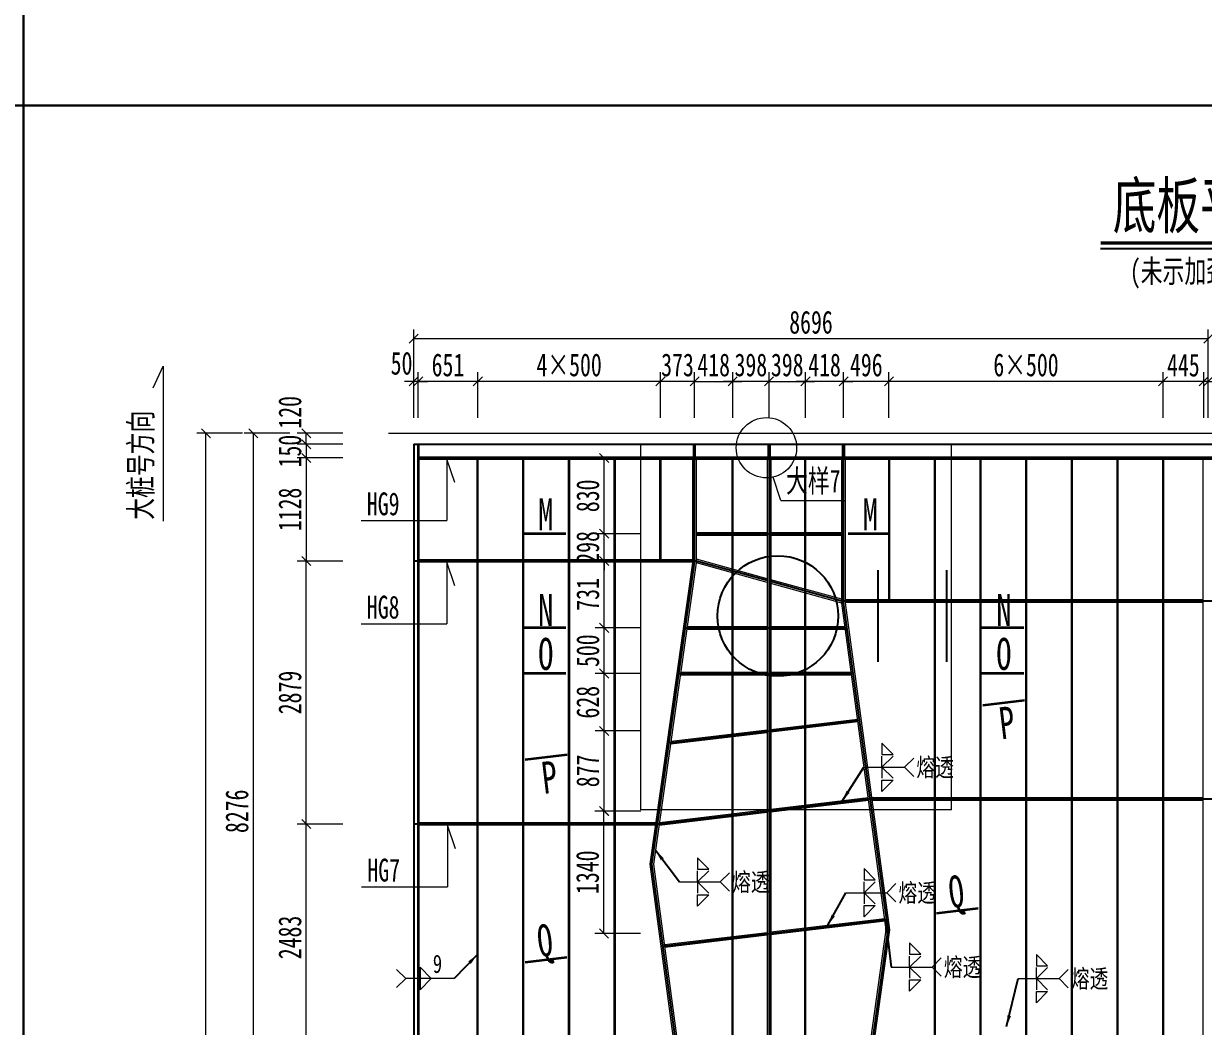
# Model space of a CAD drawing. Header units: millimetres. Extents: x -89049 to 410567, y -307459 to -100425.
# Drawn here: x 86067 to 98978, y -148714 to -137737 of the extents above; entities that cross this region are included whole.
import ezdxf
from ezdxf.enums import TextEntityAlignment as Align

# ---------------------------------------------------------------- set-up
doc = ezdxf.new("R2010")
doc.units = ezdxf.units.MM
doc.linetypes.add('CENTER2', pattern=[28.575, 19.05, -3.175, 3.175, -3.175])
doc.layers.get('Defpoints').update_dxf_attribs({"color": 8})
for name, color, linetype, lineweight in [('Dim', 4, 'Continuous', 15), ('中心线', 2, 'CENTER2', 15), ('文字', 7, 'Continuous', 15), ('标注', 4, 'Continuous', 13), ('标注线及字体', 2, 'Continuous', 15), ('粗线', 3, 'Continuous', 35), ('细实线', 4, 'Continuous', 15), ('钢板粗线', 1, 'Continuous', 25)]:
    doc.layers.add(name, color=color, linetype=linetype, lineweight=lineweight)
doc.layers.add('Text', color=4, linetype='Continuous')
doc.styles.add('111', font='', dxfattribs={"width": 0.7})
doc.styles.add('BM_Dim', font='', dxfattribs={"width": 0.85})
doc.styles.add('SMEDI', font='', dxfattribs={"width": 0.75})
doc.styles.get("Standard").update_dxf_attribs({"font": ''})
doc.styles.get('111').set_extended_font_data('仿宋_GB2312')
doc.styles.get('BM_Dim').set_extended_font_data('仿宋_GB2312')
doc.styles.get('SMEDI').set_extended_font_data('仿宋_GB2312')
doc.styles.get('Standard').set_extended_font_data('仿宋_GB2312')
doc.dimstyles.new('200', dxfattribs={"dimscale": 0, "dimtxt": 2.5, "dimasz": 1, "dimexe": 1, "dimexo": 1, "dimgap": 0.6, "dimtad": 1, "dimdec": 0, "dimdsep": 46, "dimtxsty": '111', "dimblk": 'OBLIQUE', "dimcen": 0, "dimclrd": 4, "dimclre": 4, "dimclrt": 4, "dimadec": 1, "dimazin": 2, "dimtfac": 1, "dimtdec": 0, "dimtix": 1, "dimtmove": 2, "dimatfit": 3, "dimfxl": 4, "dimfxlon": 1, "dimtolj": 1, "dimlwd": -1, "dimlwe": -1, "dimarcsym": 0})
doc.dimstyles.new('MSteel_1.0_1.0', dxfattribs={"dimtxt": 3, "dimasz": 1.2, "dimexe": 1, "dimexo": 1, "dimgap": 1, "dimtad": 3, "dimtoh": 1, "dimdec": 0, "dimzin": 0, "dimdsep": 46, "dimtxsty": 'Standard', "dimblk": 'ARCHTICK', "dimcen": 0.09, "dimclrd": 3, "dimclre": 3, "dimadec": 0, "dimazin": 0, "dimtfac": 1, "dimtdec": 4, "dimtofl": 0, "dimtmove": 0, "dimatfit": 3, "dimfxl": 1, "dimtolj": 1, "dimtzin": 0, "dimarcsym": 0})

# ---------------------------------------------------------------- blocks, each defined once
blk = doc.blocks.new('_Oblique')
at = {"color": 0, "linetype": 'ByBlock', "lineweight": -2}
blk.add_line((-0.5, -0.5), (0.5, 0.5), dxfattribs=at)
blk = doc.blocks.new('*D3153')
at = {"layer": 'Defpoints', "color": 0, "transparency": 16777216}
for p in [(95537, -141653), (95537, -142501), (98537, -142501)]:
    blk.add_point(p, dxfattribs=at)
at = {"layer": '细实线', "color": 4, "transparency": 16777216}
for p, q in [((95537, -142053), (95537, -141553)), ((98537, -142053), (98537, -141553)), ((98537, -141653), (95537, -141653))]:
    blk.add_line(p, q, dxfattribs=at)
at = {"layer": '细实线', "color": 4, "transparency": 16777216, "xscale": 99.99999999999999, "yscale": 99.99999999999999, "zscale": 99.99999999999999, "rotation": 180}
blk.add_blockref('_Oblique', (95537, -141653), dxfattribs=at)
at = {"layer": '细实线', "color": 4, "transparency": 16777216, "xscale": 99.99999999999999, "yscale": 99.99999999999999, "zscale": 99.99999999999999}
blk.add_blockref('_Oblique', (98537, -141653), dxfattribs=at)
at = {"layer": '细实线', "color": 4, "transparency": 16777216, "insert": (97037, -141474), "char_height": 250, "attachment_point": 5, "style": '111'}
blk.add_mtext('\\A1;6×500', dxfattribs=at)
blk = doc.blocks.new('*D3154')
at = {"layer": 'Defpoints', "color": 0, "transparency": 16777216}
for p in [(98982, -141653), (98982, -142351), (99032, -142351)]:
    blk.add_point(p, dxfattribs=at)
at = {"layer": '细实线', "color": 4, "transparency": 16777216}
for p, q in [((98982, -142053), (98982, -141553)), ((99032, -142053), (99032, -141553)), ((98982, -141653), (98882, -141653)), ((99032, -141653), (98982, -141653)), ((99032, -141653), (99132, -141653))]:
    blk.add_line(p, q, dxfattribs=at)
at = {"layer": '细实线', "color": 4, "transparency": 16777216, "xscale": 99.99999999999999, "yscale": 99.99999999999999, "zscale": 99.99999999999999}
blk.add_blockref('_Oblique', (98982, -141653), dxfattribs=at)
at = {"layer": '细实线', "color": 4, "transparency": 16777216, "xscale": 99.99999999999999, "yscale": 99.99999999999999, "zscale": 99.99999999999999, "rotation": 180}
blk.add_blockref('_Oblique', (99032, -141653), dxfattribs=at)
at = {"layer": '细实线', "color": 4, "transparency": 16777216, "insert": (99194, -141474), "char_height": 250, "attachment_point": 5, "style": '111'}
blk.add_mtext('\\A1;50', dxfattribs=at)
blk = doc.blocks.new('*D3155')
at = {"layer": 'Defpoints', "color": 0, "transparency": 16777216}
for p in [(90386, -141653), (90386, -142351), (91037, -142501)]:
    blk.add_point(p, dxfattribs=at)
at = {"layer": '细实线', "color": 4, "transparency": 16777216}
for p, q in [((90386, -142053), (90386, -141553)), ((91037, -142053), (91037, -141553)), ((91037, -141653), (90386, -141653))]:
    blk.add_line(p, q, dxfattribs=at)
at = {"layer": '细实线', "color": 4, "transparency": 16777216, "xscale": 99.99999999999999, "yscale": 99.99999999999999, "zscale": 99.99999999999999, "rotation": 180}
blk.add_blockref('_Oblique', (90386, -141653), dxfattribs=at)
at = {"layer": '细实线', "color": 4, "transparency": 16777216, "xscale": 99.99999999999999, "yscale": 99.99999999999999, "zscale": 99.99999999999999}
blk.add_blockref('_Oblique', (91037, -141653), dxfattribs=at)
at = {"layer": '细实线', "color": 4, "transparency": 16777216, "insert": (90711, -141474), "char_height": 250, "attachment_point": 5, "style": '111'}
blk.add_mtext('\\A1;651', dxfattribs=at)
blk = doc.blocks.new('*D3161')
at = {"layer": 'Defpoints', "color": 0, "transparency": 16777216}
for p in [(89160, -143620), (90336, -143620), (90336, -146498)]:
    blk.add_point(p, dxfattribs=at)
at = {"layer": '细实线', "color": 4, "transparency": 16777216}
for p, q in [((89560, -143620), (89060, -143620)), ((89160, -146498), (89160, -143620)), ((89560, -146498), (89060, -146498))]:
    blk.add_line(p, q, dxfattribs=at)
at = {"layer": '细实线', "color": 4, "transparency": 16777216, "xscale": 99.99999999999999, "yscale": 99.99999999999999, "zscale": 99.99999999999999}
for p, rotation in [((89160, -143620), 90), ((89160, -146498), 270)]:
    blk.add_blockref('_Oblique', p, dxfattribs=dict(at, rotation=rotation))
at = {"layer": '细实线', "color": 4, "transparency": 16777216, "insert": (88982, -145059), "char_height": 250, "attachment_point": 5, "rotation": 90, "style": '111'}
blk.add_mtext('\\A1;2879', dxfattribs=at)
blk = doc.blocks.new('*D3162')
at = {"layer": 'Defpoints', "color": 0, "transparency": 16777216}
for p in [(88062, -142221), (89940, -142221), (89349, -161521)]:
    blk.add_point(p, dxfattribs=at)
at = {"layer": '细实线', "color": 4, "transparency": 16777216}
for p, q in [((88462, -142221), (87962, -142221)), ((88062, -161521), (88062, -142221)), ((88462, -161521), (87962, -161521))]:
    blk.add_line(p, q, dxfattribs=at)
at = {"layer": '细实线', "color": 4, "transparency": 16777216, "xscale": 99.99999999999999, "yscale": 99.99999999999999, "zscale": 99.99999999999999}
for p, rotation in [((88062, -142221), 90), ((88062, -161521), 270)]:
    blk.add_blockref('_Oblique', p, dxfattribs=dict(at, rotation=rotation))
at = {"layer": '细实线', "color": 4, "transparency": 16777216, "insert": (87883, -151871), "char_height": 250, "attachment_point": 5, "rotation": 90, "style": '111'}
blk.add_mtext('\\A1;19300', dxfattribs=at)
blk = doc.blocks.new('*D3163')
at = {"layer": 'Defpoints', "color": 0, "transparency": 16777216}
for p in [(91037, -141653), (91037, -142501), (93037, -142503)]:
    blk.add_point(p, dxfattribs=at)
at = {"layer": '细实线', "color": 4, "transparency": 16777216}
for p, q in [((91037, -142053), (91037, -141553)), ((93037, -142053), (93037, -141553)), ((93037, -141653), (91037, -141653))]:
    blk.add_line(p, q, dxfattribs=at)
at = {"layer": '细实线', "color": 4, "transparency": 16777216, "xscale": 99.99999999999999, "yscale": 99.99999999999999, "zscale": 99.99999999999999, "rotation": 180}
blk.add_blockref('_Oblique', (91037, -141653), dxfattribs=at)
at = {"layer": '细实线', "color": 4, "transparency": 16777216, "xscale": 99.99999999999999, "yscale": 99.99999999999999, "zscale": 99.99999999999999}
blk.add_blockref('_Oblique', (93037, -141653), dxfattribs=at)
at = {"layer": '细实线', "color": 4, "transparency": 16777216, "insert": (92037, -141474), "char_height": 250, "attachment_point": 5, "style": '111'}
blk.add_mtext('\\A1;\\f仿宋_GB2312|b0|i0|c134|p49;4×500', dxfattribs=at)
blk = doc.blocks.new('角焊缝1')
at = {"layer": 'Dim'}
blk.add_line((-3101.17, 370.22), (-3106.48, 370.22), dxfattribs=at)
blk.add_lwpolyline([(-3107.48, 369.22), (-3106.48, 370.22), (-3107.48, 371.22)], dxfattribs=at)
blk.add_lwpolyline([(-3104.91, 371.45), (-3104.91, 368.99), (-3103.68, 370.22)], close=True, dxfattribs=at)
blk = doc.blocks.new('_ArchTick')
at = {"color": 0, "linetype": 'ByBlock', "const_width": 0.15}
blk.add_lwpolyline([(-0.5, -0.5), (0.5, 0.5)], dxfattribs=at)
blk = doc.blocks.new('*D3174')
at = {"layer": 'Defpoints', "color": 0, "transparency": 16777216}
for p in [(98537, -141653), (98537, -142501), (98982, -142491)]:
    blk.add_point(p, dxfattribs=at)
at = {"layer": '细实线', "color": 4, "transparency": 16777216}
for p, q in [((98537, -142053), (98537, -141553)), ((98982, -142053), (98982, -141553)), ((98982, -141653), (98537, -141653))]:
    blk.add_line(p, q, dxfattribs=at)
at = {"layer": '细实线', "color": 4, "transparency": 16777216, "xscale": 99.99999999999999, "yscale": 99.99999999999999, "zscale": 99.99999999999999, "rotation": 180}
blk.add_blockref('_Oblique', (98537, -141653), dxfattribs=at)
at = {"layer": '细实线', "color": 4, "transparency": 16777216, "xscale": 99.99999999999999, "yscale": 99.99999999999999, "zscale": 99.99999999999999}
blk.add_blockref('_Oblique', (98982, -141653), dxfattribs=at)
at = {"layer": '细实线', "color": 4, "transparency": 16777216, "insert": (98759, -141476), "char_height": 250, "attachment_point": 5, "style": '111'}
blk.add_mtext('\\A1;445', dxfattribs=at)
blk = doc.blocks.new('*D3175')
at = {"layer": 'Defpoints', "color": 0, "transparency": 16777216}
for p in [(90336, -141186), (90336, -142351), (99032, -142351)]:
    blk.add_point(p, dxfattribs=at)
at = {"layer": '细实线', "color": 4, "transparency": 16777216}
for p, q in [((90336, -141586), (90336, -141086)), ((99032, -141586), (99032, -141086)), ((99032, -141186), (90336, -141186))]:
    blk.add_line(p, q, dxfattribs=at)
at = {"layer": '细实线', "color": 4, "transparency": 16777216, "xscale": 99.99999999999999, "yscale": 99.99999999999999, "zscale": 99.99999999999999, "rotation": 180}
blk.add_blockref('_Oblique', (90336, -141186), dxfattribs=at)
at = {"layer": '细实线', "color": 4, "transparency": 16777216, "xscale": 99.99999999999999, "yscale": 99.99999999999999, "zscale": 99.99999999999999}
blk.add_blockref('_Oblique', (99032, -141186), dxfattribs=at)
at = {"layer": '细实线', "color": 4, "transparency": 16777216, "insert": (94684, -141007), "char_height": 250, "attachment_point": 5, "style": '111'}
blk.add_mtext('\\A1;8696', dxfattribs=at)
blk = doc.blocks.new('*D3176')
at = {"layer": 'Defpoints', "color": 0, "transparency": 16777216}
for p in [(90336, -141653), (90336, -142351), (90386, -142351)]:
    blk.add_point(p, dxfattribs=at)
at = {"layer": '细实线', "color": 4, "transparency": 16777216}
for p, q in [((90336, -142053), (90336, -141553)), ((90386, -142053), (90386, -141553)), ((90336, -141653), (90236, -141653)), ((90386, -141653), (90336, -141653)), ((90386, -141653), (90486, -141653))]:
    blk.add_line(p, q, dxfattribs=at)
at = {"layer": '细实线', "color": 4, "transparency": 16777216, "xscale": 99.99999999999999, "yscale": 99.99999999999999, "zscale": 99.99999999999999}
blk.add_blockref('_Oblique', (90336, -141653), dxfattribs=at)
at = {"layer": '细实线', "color": 4, "transparency": 16777216, "xscale": 99.99999999999999, "yscale": 99.99999999999999, "zscale": 99.99999999999999, "rotation": 180}
blk.add_blockref('_Oblique', (90386, -141653), dxfattribs=at)
at = {"layer": '细实线', "color": 4, "transparency": 16777216, "insert": (90203, -141456), "char_height": 250, "attachment_point": 5, "style": '111'}
blk.add_mtext('\\A1;50', dxfattribs=at)
blk = doc.blocks.new('*D3177')
at = {"layer": 'Defpoints', "color": 0, "transparency": 16777216}
for p in [(89940, -142221), (88580, -150497), (90336, -150497)]:
    blk.add_point(p, dxfattribs=at)
at = {"layer": '细实线', "color": 4, "transparency": 16777216}
for p, q in [((88980, -142221), (88480, -142221)), ((88580, -142221), (88580, -150497)), ((88980, -150497), (88480, -150497))]:
    blk.add_line(p, q, dxfattribs=at)
at = {"layer": '细实线', "color": 4, "transparency": 16777216, "xscale": 99.99999999999999, "yscale": 99.99999999999999, "zscale": 99.99999999999999}
for p, rotation in [((88580, -142221), 90), ((88580, -150497), 270)]:
    blk.add_blockref('_Oblique', p, dxfattribs=dict(at, rotation=rotation))
at = {"layer": '细实线', "color": 4, "transparency": 16777216, "insert": (88402, -146359), "char_height": 250, "attachment_point": 5, "rotation": 90, "style": '111'}
blk.add_mtext('\\A1;8276', dxfattribs=at)
blk = doc.blocks.new('*D3178')
at = {"layer": 'Defpoints', "color": 0, "transparency": 16777216}
for p in [(89160, -142221), (89940, -142221), (89940, -142341)]:
    blk.add_point(p, dxfattribs=at)
at = {"layer": '细实线', "color": 4, "transparency": 16777216}
for p, q in [((89560, -142221), (89060, -142221)), ((89160, -142341), (89160, -142221)), ((89560, -142341), (89060, -142341))]:
    blk.add_line(p, q, dxfattribs=at)
at = {"layer": '细实线', "color": 4, "transparency": 16777216, "xscale": 99.99999999999999, "yscale": 99.99999999999999, "zscale": 99.99999999999999}
for p, rotation in [((89160, -142221), 90), ((89160, -142341), 270)]:
    blk.add_blockref('_Oblique', p, dxfattribs=dict(at, rotation=rotation))
at = {"layer": '细实线', "color": 4, "transparency": 16777216, "insert": (88982, -141992), "char_height": 250, "attachment_point": 5, "rotation": 90, "style": '111'}
blk.add_mtext('\\A1;120', dxfattribs=at)
blk = doc.blocks.new('*D3179')
at = {"layer": 'Defpoints', "color": 0, "transparency": 16777216}
for p in [(89981, -142341), (89160, -142491), (89986, -142491)]:
    blk.add_point(p, dxfattribs=at)
at = {"layer": '细实线', "color": 4, "transparency": 16777216}
for p, q in [((89160, -142341), (89160, -142241)), ((89560, -142341), (89060, -142341)), ((89160, -142341), (89160, -142491)), ((89560, -142491), (89060, -142491)), ((89160, -142491), (89160, -142591))]:
    blk.add_line(p, q, dxfattribs=at)
at = {"layer": '细实线', "color": 4, "transparency": 16777216, "xscale": 99.99999999999999, "yscale": 99.99999999999999, "zscale": 99.99999999999999}
for p, rotation in [((89160, -142341), 270), ((89160, -142491), 90)]:
    blk.add_blockref('_Oblique', p, dxfattribs=dict(at, rotation=rotation))
at = {"layer": '细实线', "color": 4, "transparency": 16777216, "insert": (88982, -142416), "char_height": 250, "attachment_point": 5, "rotation": 90, "style": '111'}
blk.add_mtext('\\A1;150', dxfattribs=at)
blk = doc.blocks.new('*D3180')
at = {"layer": 'Defpoints', "color": 0, "transparency": 16777216}
for p in [(89981, -142491), (89160, -143620), (90336, -143620)]:
    blk.add_point(p, dxfattribs=at)
at = {"layer": '细实线', "color": 4, "transparency": 16777216}
for p, q in [((89560, -142491), (89060, -142491)), ((89160, -142491), (89160, -143620)), ((89560, -143620), (89060, -143620))]:
    blk.add_line(p, q, dxfattribs=at)
at = {"layer": '细实线', "color": 4, "transparency": 16777216, "xscale": 99.99999999999999, "yscale": 99.99999999999999, "zscale": 99.99999999999999}
for p, rotation in [((89160, -142491), 90), ((89160, -143620), 270)]:
    blk.add_blockref('_Oblique', p, dxfattribs=dict(at, rotation=rotation))
at = {"layer": '细实线', "color": 4, "transparency": 16777216, "insert": (88982, -143055), "char_height": 250, "attachment_point": 5, "rotation": 90, "style": '111'}
blk.add_mtext('\\A1;1128', dxfattribs=at)
blk = doc.blocks.new('*D3181')
at = {"layer": 'Defpoints', "color": 0, "transparency": 16777216}
for p in [(89160, -146498), (90336, -146498), (90336, -148981)]:
    blk.add_point(p, dxfattribs=at)
at = {"layer": '细实线', "color": 4, "transparency": 16777216}
for p, q in [((89560, -146498), (89060, -146498)), ((89160, -148981), (89160, -146498)), ((89560, -148981), (89060, -148981))]:
    blk.add_line(p, q, dxfattribs=at)
at = {"layer": '细实线', "color": 4, "transparency": 16777216, "xscale": 99.99999999999999, "yscale": 99.99999999999999, "zscale": 99.99999999999999}
for p, rotation in [((89160, -146498), 90), ((89160, -148981), 270)]:
    blk.add_blockref('_Oblique', p, dxfattribs=dict(at, rotation=rotation))
at = {"layer": '细实线', "color": 4, "transparency": 16777216, "insert": (88982, -147740), "char_height": 250, "attachment_point": 5, "rotation": 90, "style": '111'}
blk.add_mtext('\\A1;2483', dxfattribs=at)
blk = doc.blocks.new('*D3182')
at = {"layer": 'Defpoints', "color": 0, "transparency": 16777216}
for p in [(95041, -141653), (95041, -142491), (95537, -142501)]:
    blk.add_point(p, dxfattribs=at)
at = {"layer": '细实线', "color": 4, "transparency": 16777216}
for p, q in [((95041, -142053), (95041, -141553)), ((95537, -142053), (95537, -141553)), ((95537, -141653), (95041, -141653))]:
    blk.add_line(p, q, dxfattribs=at)
at = {"layer": '细实线', "color": 4, "transparency": 16777216, "xscale": 99.99999999999999, "yscale": 99.99999999999999, "zscale": 99.99999999999999, "rotation": 180}
blk.add_blockref('_Oblique', (95041, -141653), dxfattribs=at)
at = {"layer": '细实线', "color": 4, "transparency": 16777216, "xscale": 99.99999999999999, "yscale": 99.99999999999999, "zscale": 99.99999999999999}
blk.add_blockref('_Oblique', (95537, -141653), dxfattribs=at)
at = {"layer": '细实线', "color": 4, "transparency": 16777216, "insert": (95289, -141474), "char_height": 250, "attachment_point": 5, "style": '111'}
blk.add_mtext('\\A1;496', dxfattribs=at)
blk = doc.blocks.new('*D3183')
at = {"layer": 'Defpoints', "color": 0, "transparency": 16777216}
for p in [(93037, -141653), (93037, -142491), (93410, -142491)]:
    blk.add_point(p, dxfattribs=at)
at = {"layer": '细实线', "color": 4, "transparency": 16777216}
for p, q in [((93037, -142053), (93037, -141553)), ((93410, -142053), (93410, -141553)), ((93037, -141653), (92937, -141653)), ((93410, -141653), (93037, -141653)), ((93410, -141653), (93510, -141653))]:
    blk.add_line(p, q, dxfattribs=at)
at = {"layer": '细实线', "color": 4, "transparency": 16777216, "xscale": 99.99999999999999, "yscale": 99.99999999999999, "zscale": 99.99999999999999}
blk.add_blockref('_Oblique', (93037, -141653), dxfattribs=at)
at = {"layer": '细实线', "color": 4, "transparency": 16777216, "xscale": 99.99999999999999, "yscale": 99.99999999999999, "zscale": 99.99999999999999, "rotation": 180}
blk.add_blockref('_Oblique', (93410, -141653), dxfattribs=at)
at = {"layer": '细实线', "color": 4, "transparency": 16777216, "insert": (93223, -141474), "char_height": 250, "attachment_point": 5, "style": '111'}
blk.add_mtext('\\A1;373', dxfattribs=at)
blk = doc.blocks.new('全融透1')
at = {"layer": 'Dim'}
blk.add_line((0, 0), (4.48, 0), dxfattribs=at)
for points in [[(2, 2.65), (2, 1.41), (3.23, 1.41)], [(2, -2.65), (2, -1.41), (3.23, -1.41)]]:
    blk.add_lwpolyline(points, close=True, dxfattribs=at)
for points in [[(3.23, 1.21), (2, 0), (2, 1.21)], [(3.23, -1.21), (2, 0), (2, -1.21)], [(5.48, 1), (4.48, 0), (5.48, -1)]]:
    blk.add_lwpolyline(points, dxfattribs=at)
at = {"layer": 'Text', "style": 'SMEDI', "width": 0.75}
blk.add_text('熔透', height=2, dxfattribs=at).set_placement((5.77, 0), align=Align.MIDDLE_LEFT)
blk = doc.blocks.new('*D3210')
at = {"layer": 'Defpoints', "color": 0, "transparency": 16777216}
for p in [(92418, -146356), (94225, -146356), (94225, -147696)]:
    blk.add_point(p, dxfattribs=at)
at = {"layer": '细实线', "color": 4, "transparency": 16777216}
for p, q in [((92818, -146356), (92318, -146356)), ((92418, -147696), (92418, -146356)), ((92818, -147696), (92318, -147696))]:
    blk.add_line(p, q, dxfattribs=at)
at = {"layer": '细实线', "color": 4, "transparency": 16777216, "xscale": 99.99999999999999, "yscale": 99.99999999999999, "zscale": 99.99999999999999}
for p, rotation in [((92418, -146356), 90), ((92418, -147696), 270)]:
    blk.add_blockref('_Oblique', p, dxfattribs=dict(at, rotation=rotation))
at = {"layer": '细实线', "color": 4, "transparency": 16777216, "insert": (92239, -147026), "char_height": 250, "attachment_point": 5, "rotation": 90, "style": '111'}
blk.add_mtext('\\A1;1340', dxfattribs=at)
blk = doc.blocks.new('*D3211')
at = {"layer": 'Defpoints', "color": 0, "transparency": 16777216}
for p in [(92421, -142491), (93310, -142491), (93591, -143321)]:
    blk.add_point(p, dxfattribs=at)
at = {"layer": '细实线', "color": 4, "transparency": 16777216}
for p, q in [((92821, -142491), (92321, -142491)), ((92421, -143321), (92421, -142491)), ((92821, -143321), (92321, -143321))]:
    blk.add_line(p, q, dxfattribs=at)
at = {"layer": '细实线', "color": 4, "transparency": 16777216, "xscale": 99.99999999999999, "yscale": 99.99999999999999, "zscale": 99.99999999999999}
for p, rotation in [((92421, -142491), 90), ((92421, -143321), 270)]:
    blk.add_blockref('_Oblique', p, dxfattribs=dict(at, rotation=rotation))
at = {"layer": '细实线', "color": 4, "transparency": 16777216, "insert": (92242, -142906), "char_height": 250, "attachment_point": 5, "rotation": 90, "style": '111'}
blk.add_mtext('\\A1;830', dxfattribs=at)
blk = doc.blocks.new('*D3212')
at = {"layer": 'Defpoints', "color": 0, "transparency": 16777216}
for p in [(92421, -143321), (93583, -143321), (93087, -143620)]:
    blk.add_point(p, dxfattribs=at)
at = {"layer": '细实线', "color": 4, "transparency": 16777216}
for p, q in [((92821, -143321), (92321, -143321)), ((92421, -143321), (92421, -143221)), ((92421, -143620), (92421, -143321)), ((92821, -143620), (92321, -143620)), ((92421, -143620), (92421, -143720))]:
    blk.add_line(p, q, dxfattribs=at)
at = {"layer": '细实线', "color": 4, "transparency": 16777216, "xscale": 99.99999999999999, "yscale": 99.99999999999999, "zscale": 99.99999999999999}
for p, rotation in [((92421, -143321), 270), ((92421, -143620), 90)]:
    blk.add_blockref('_Oblique', p, dxfattribs=dict(at, rotation=rotation))
at = {"layer": '细实线', "color": 4, "transparency": 16777216, "insert": (92242, -143470), "char_height": 250, "attachment_point": 5, "rotation": 90, "style": '111'}
blk.add_mtext('\\A1;298', dxfattribs=at)
blk = doc.blocks.new('*D3213')
at = {"layer": 'Defpoints', "color": 0, "transparency": 16777216}
for p in [(92421, -143620), (93087, -143620), (93329, -144351)]:
    blk.add_point(p, dxfattribs=at)
at = {"layer": '细实线', "color": 4, "transparency": 16777216}
for p, q in [((92821, -143620), (92321, -143620)), ((92421, -144351), (92421, -143620)), ((92821, -144351), (92321, -144351))]:
    blk.add_line(p, q, dxfattribs=at)
at = {"layer": '细实线', "color": 4, "transparency": 16777216, "xscale": 99.99999999999999, "yscale": 99.99999999999999, "zscale": 99.99999999999999}
for p, rotation in [((92421, -143620), 90), ((92421, -144351), 270)]:
    blk.add_blockref('_Oblique', p, dxfattribs=dict(at, rotation=rotation))
at = {"layer": '细实线', "color": 4, "transparency": 16777216, "insert": (92242, -143985), "char_height": 250, "attachment_point": 5, "rotation": 90, "style": '111'}
blk.add_mtext('\\A1;731', dxfattribs=at)
blk = doc.blocks.new('*D3214')
at = {"layer": 'Defpoints', "color": 0, "transparency": 16777216}
for p in [(92421, -144351), (93329, -144351), (93258, -144851)]:
    blk.add_point(p, dxfattribs=at)
at = {"layer": '细实线', "color": 4, "transparency": 16777216}
for p, q in [((92821, -144351), (92321, -144351)), ((92421, -144851), (92421, -144351)), ((92821, -144851), (92321, -144851))]:
    blk.add_line(p, q, dxfattribs=at)
at = {"layer": '细实线', "color": 4, "transparency": 16777216, "xscale": 99.99999999999999, "yscale": 99.99999999999999, "zscale": 99.99999999999999}
for p, rotation in [((92421, -144351), 90), ((92421, -144851), 270)]:
    blk.add_blockref('_Oblique', p, dxfattribs=dict(at, rotation=rotation))
at = {"layer": '细实线', "color": 4, "transparency": 16777216, "insert": (92242, -144601), "char_height": 250, "attachment_point": 5, "rotation": 90, "style": '111'}
blk.add_mtext('\\A1;500', dxfattribs=at)
blk = doc.blocks.new('*D3215')
at = {"layer": 'Defpoints', "color": 0, "transparency": 16777216}
for p in [(92421, -144851), (93258, -144851), (94225, -145479)]:
    blk.add_point(p, dxfattribs=at)
at = {"layer": '细实线', "color": 4, "transparency": 16777216}
for p, q in [((92821, -144851), (92321, -144851)), ((92421, -145479), (92421, -144851)), ((92821, -145479), (92321, -145479))]:
    blk.add_line(p, q, dxfattribs=at)
at = {"layer": '细实线', "color": 4, "transparency": 16777216, "xscale": 99.99999999999999, "yscale": 99.99999999999999, "zscale": 99.99999999999999}
for p, rotation in [((92421, -144851), 90), ((92421, -145479), 270)]:
    blk.add_blockref('_Oblique', p, dxfattribs=dict(at, rotation=rotation))
at = {"layer": '细实线', "color": 4, "transparency": 16777216, "insert": (92242, -145165), "char_height": 250, "attachment_point": 5, "rotation": 90, "style": '111'}
blk.add_mtext('\\A1;628', dxfattribs=at)
blk = doc.blocks.new('*D3216')
at = {"layer": 'Defpoints', "color": 0, "transparency": 16777216}
for p in [(92421, -145479), (94225, -145479), (94225, -146356)]:
    blk.add_point(p, dxfattribs=at)
at = {"layer": '细实线', "color": 4, "transparency": 16777216}
for p, q in [((92821, -145479), (92321, -145479)), ((92421, -146356), (92421, -145479)), ((92821, -146356), (92321, -146356))]:
    blk.add_line(p, q, dxfattribs=at)
at = {"layer": '细实线', "color": 4, "transparency": 16777216, "xscale": 99.99999999999999, "yscale": 99.99999999999999, "zscale": 99.99999999999999}
for p, rotation in [((92421, -145479), 90), ((92421, -146356), 270)]:
    blk.add_blockref('_Oblique', p, dxfattribs=dict(at, rotation=rotation))
at = {"layer": '细实线', "color": 4, "transparency": 16777216, "insert": (92242, -145917), "char_height": 250, "attachment_point": 5, "rotation": 90, "style": '111'}
blk.add_mtext('\\A1;877', dxfattribs=at)
blk = doc.blocks.new('*D4653')
at = {"layer": 'Defpoints', "color": 0, "transparency": 16777216}
for p in [(93827, -141653), (93410, -142491), (93827, -142491)]:
    blk.add_point(p, dxfattribs=at)
at = {"layer": '细实线', "color": 4, "transparency": 16777216}
for p, q in [((93410, -142053), (93410, -141553)), ((93827, -142053), (93827, -141553)), ((93410, -141653), (93310, -141653)), ((93410, -141653), (93827, -141653)), ((93827, -141653), (93927, -141653))]:
    blk.add_line(p, q, dxfattribs=at)
at = {"layer": '细实线', "color": 4, "transparency": 16777216, "xscale": 99.99999999999999, "yscale": 99.99999999999999, "zscale": 99.99999999999999}
blk.add_blockref('_Oblique', (93410, -141653), dxfattribs=at)
at = {"layer": '细实线', "color": 4, "transparency": 16777216, "xscale": 99.99999999999999, "yscale": 99.99999999999999, "zscale": 99.99999999999999, "rotation": 180}
blk.add_blockref('_Oblique', (93827, -141653), dxfattribs=at)
at = {"layer": '细实线', "color": 4, "transparency": 16777216, "insert": (93619, -141474), "char_height": 250, "attachment_point": 5, "style": '111'}
blk.add_mtext('\\A1;418', dxfattribs=at)
blk = doc.blocks.new('*D4654')
at = {"layer": 'Defpoints', "color": 0, "transparency": 16777216}
for p in [(93827, -141653), (93827, -142491), (94225, -142491)]:
    blk.add_point(p, dxfattribs=at)
at = {"layer": '细实线', "color": 4, "transparency": 16777216}
for p, q in [((93827, -142053), (93827, -141553)), ((94225, -142053), (94225, -141553)), ((93827, -141653), (93727, -141653)), ((94225, -141653), (93827, -141653)), ((94225, -141653), (94325, -141653))]:
    blk.add_line(p, q, dxfattribs=at)
at = {"layer": '细实线', "color": 4, "transparency": 16777216, "xscale": 99.99999999999999, "yscale": 99.99999999999999, "zscale": 99.99999999999999}
blk.add_blockref('_Oblique', (93827, -141653), dxfattribs=at)
at = {"layer": '细实线', "color": 4, "transparency": 16777216, "xscale": 99.99999999999999, "yscale": 99.99999999999999, "zscale": 99.99999999999999, "rotation": 180}
blk.add_blockref('_Oblique', (94225, -141653), dxfattribs=at)
at = {"layer": '细实线', "color": 4, "transparency": 16777216, "insert": (94026, -141474), "char_height": 250, "attachment_point": 5, "style": '111'}
blk.add_mtext('\\A1;398', dxfattribs=at)
blk = doc.blocks.new('*D4655')
at = {"layer": 'Defpoints', "color": 0, "transparency": 16777216}
for p in [(94623, -141653), (94623, -142491), (95041, -142491)]:
    blk.add_point(p, dxfattribs=at)
at = {"layer": '细实线', "color": 4, "transparency": 16777216}
for p, q in [((94623, -142053), (94623, -141553)), ((95041, -142053), (95041, -141553)), ((94623, -141653), (94523, -141653)), ((95041, -141653), (94623, -141653)), ((95041, -141653), (95141, -141653))]:
    blk.add_line(p, q, dxfattribs=at)
at = {"layer": '细实线', "color": 4, "transparency": 16777216, "xscale": 99.99999999999999, "yscale": 99.99999999999999, "zscale": 99.99999999999999}
blk.add_blockref('_Oblique', (94623, -141653), dxfattribs=at)
at = {"layer": '细实线', "color": 4, "transparency": 16777216, "xscale": 99.99999999999999, "yscale": 99.99999999999999, "zscale": 99.99999999999999, "rotation": 180}
blk.add_blockref('_Oblique', (95041, -141653), dxfattribs=at)
at = {"layer": '细实线', "color": 4, "transparency": 16777216, "insert": (94832, -141474), "char_height": 250, "attachment_point": 5, "style": '111'}
blk.add_mtext('\\A1;418', dxfattribs=at)
blk = doc.blocks.new('*D4656')
at = {"layer": 'Defpoints', "color": 0, "transparency": 16777216}
for p in [(94623, -141653), (94225, -142491), (94623, -142491)]:
    blk.add_point(p, dxfattribs=at)
at = {"layer": '细实线', "color": 4, "transparency": 16777216}
for p, q in [((94225, -142053), (94225, -141553)), ((94623, -142053), (94623, -141553)), ((94225, -141653), (94125, -141653)), ((94225, -141653), (94623, -141653)), ((94623, -141653), (94723, -141653))]:
    blk.add_line(p, q, dxfattribs=at)
at = {"layer": '细实线', "color": 4, "transparency": 16777216, "xscale": 99.99999999999999, "yscale": 99.99999999999999, "zscale": 99.99999999999999}
blk.add_blockref('_Oblique', (94225, -141653), dxfattribs=at)
at = {"layer": '细实线', "color": 4, "transparency": 16777216, "xscale": 99.99999999999999, "yscale": 99.99999999999999, "zscale": 99.99999999999999, "rotation": 180}
blk.add_blockref('_Oblique', (94623, -141653), dxfattribs=at)
at = {"layer": '细实线', "color": 4, "transparency": 16777216, "insert": (94424, -141474), "char_height": 250, "attachment_point": 5, "style": '111'}
blk.add_mtext('\\A1;398', dxfattribs=at)

msp = doc.modelspace()

# ---------------------------------------------------------------- linework, layer by layer
at = {"color": 4}
msp.add_line((97854, -140199.7), (100998.7, -140199.7), dxfattribs=at)
at = {"color": 6, "const_width": 36}
msp.add_lwpolyline([(97854, -140139.7), (100998.7, -140139.7)], dxfattribs=at)
at = {"layer": 'Defpoints'}
for p, q in [((94225.1, -142341.1), (94225.1, -159721.1)), ((90386, -142491.1), (108920.7, -142491.1)), ((93036.9, -143619.6), (93036.9, -142491.1)), ((93827.4, -161321.1), (93827.4, -142491.1)), ((94622.8, -161321.1), (94622.8, -142491.1)), ((95536.9, -142491.1), (95536.9, -144059.3)), ((96036.9, -142491.1), (96036.9, -161321.1)), ((96536.9, -142491.1), (96536.9, -161321.1)), ((97036.9, -142491.1), (97036.9, -161321.1)), ((97536.9, -142491.1), (97536.9, -161321.1)), ((98036.9, -142491.1), (98036.9, -161321.1)), ((98536.9, -142491.1), (98536.9, -161321.1)), ((93429.7, -143321.1), (95040.5, -143321.1)), ((95420.7, -144721.1), (95420.7, -143721.1)), ((96170.7, -144721.1), (96170.7, -143721.1)), ((93308.9, -144350.7), (95077.6, -144350.7)), ((93238.1, -144850.7), (95145.8, -144850.7)), ((93130.7, -145609.2), (95215.2, -145360.4)), ((93063, -147833.8), (95512.8, -147542.9))]:
    msp.add_line(p, q, dxfattribs=at)
for points in [[(47566.6, -113054.1), (86066.6, -113054.1), (86066.6, -138634.1), (47566.6, -138634.1)], [(86066.6, -113054.1), (124566.6, -113054.1), (124566.6, -138634.1), (86066.6, -138634.1)], [(47566.6, -138634.1), (86066.6, -138634.1), (86066.6, -164214.1), (47566.6, -164214.1)], [(86066.6, -138634.1), (124566.6, -138634.1), (124566.6, -164214.1), (86066.6, -164214.1)]]:
    msp.add_lwpolyline(points, close=True, dxfattribs=at)
for points in [[(90386, -142341.1), (90386, -150497.4), (92193.2, -161321.1)], [(93418.8, -157721.1), (93418.8, -150478), (92942.5, -146938), (93409.7, -143638.9), (93409.7, -142341.1)], [(95070.8, -161321.1), (95070.8, -150929.9), (95528.2, -147656.4), (95040.5, -144078.7), (95040.5, -142341.1)], [(92679.6, -161321.1), (91036.9, -150497.4), (91036.9, -142491.1)], [(93110.2, -161321.1), (91536.9, -150497.4), (91536.9, -142491.1)], [(93049.5, -158221.1), (92036.9, -150497.4), (92036.9, -142491.1)], [(93080.6, -155721.1), (92536.9, -150497.4), (92536.9, -142491.1)], [(93429.7, -143619.6), (90336, -143619.6)], [(94205.1, -143833.9), (93429.7, -143619.6)], [(95020.5, -144059.3), (94245.1, -143845)], [(108920.7, -144059.3), (95020.5, -144059.3)], [(108920.7, -146226.2), (95313.1, -146226.2), (93025, -146498.2), (90336, -146498.2)]]:
    msp.add_lwpolyline(points, dxfattribs=at)
at = {"layer": 'Defpoints', "color": 8}
msp.add_circle((94320.7, -144221.1), 660, dxfattribs=at)
at = {"layer": '中心线', "ltscale": 0.3}
msp.add_line((90059.1, -142221.1), (111591, -142221.1), dxfattribs=at)
at = {"layer": '标注', "ltscale": 550}
for p, q in [((90393, -142479.1), (108920.7, -142479.1)), ((90393, -142503.1), (108920.7, -142503.1))]:
    msp.add_line(p, q, dxfattribs=at)
at = {"layer": '粗线'}
for p, q in [((91999.3, -143321.1), (91538.6, -143321.1)), ((95550.6, -143321.1), (95089.8, -143321.1)), ((91999.3, -144350.7), (91538.6, -144350.7)), ((97012.7, -144350.7), (96551.9, -144350.7)), ((91999.3, -144850.7), (91538.6, -144850.7)), ((97012.7, -144850.7), (96551.9, -144850.7)), ((97020.7, -145144.9), (96563.2, -145199.5)), ((92013.8, -145742.5), (91556.3, -145797.1)), ((96515.1, -147423.9), (96057.5, -147478.2)), ((92013.1, -147958.5), (91555.6, -148012.8))]:
    msp.add_line(p, q, dxfattribs=at)
at = {"layer": '细实线'}
for p, q in [((87486, -141723.1), (87595.1, -141486.5)), ((87595.1, -141486.5), (87595.1, -143182.3)), ((90699.4, -142503.1), (90699.4, -143177.1)), ((90786.6, -142760.9), (90699.4, -142503.1)), ((94353.3, -142957.5), (94271.5, -142700.9)), ((94353.3, -142957.5), (95063, -142957.5)), ((89759.7, -143177.1), (90699.4, -143177.1)), ((90699.2, -143633.6), (90699.2, -144307.6)), ((90786.4, -143891.4), (90699.2, -143633.6)), ((89759.5, -144307.6), (90699.2, -144307.6)), ((90705.7, -146512.2), (90705.7, -147186.2)), ((90792.9, -146770), (90705.7, -146512.2)), ((89766, -147186.2), (90705.7, -147186.2))]:
    msp.add_line(p, q, dxfattribs=at)
at = {"layer": '细实线', "color": 5}
for p, q in [((92820.7, -146341.1), (92820.7, -142341.1)), ((96220.7, -146341.1), (96220.7, -142341.1)), ((96220.7, -146341.1), (92820.7, -146341.1))]:
    msp.add_line(p, q, dxfattribs=at)
at = {"layer": '细实线', "color": 3}
for p, q in [((93397.7, -142479.1), (93397.7, -142341.1)), ((93421.7, -142479.1), (93421.7, -142341.1)), ((94213.1, -142341.1), (94213.1, -142479.1)), ((94237.1, -142341.1), (94237.1, -142479.1)), ((95028.5, -142479.1), (95028.5, -142341.1)), ((95052.5, -142479.1), (95052.5, -142341.1)), ((94205.1, -142503.1), (94205.1, -159721.1)), ((94245.1, -142503.1), (94245.1, -159721.1)), ((93429.7, -143307.1), (94205.1, -143307.1)), ((94245.1, -143307.1), (95020.5, -143307.1)), ((93429.7, -143335.1), (94205.1, -143335.1)), ((94245.1, -143335.1), (95020.5, -143335.1)), ((93331.1, -144336.7), (94205.1, -144336.7)), ((94245.1, -144336.7), (95055.5, -144336.7)), ((93327.1, -144364.7), (94205.1, -144364.7)), ((94245.1, -144364.7), (95059.3, -144364.7)), ((93256.3, -144864.7), (94205.1, -144864.7)), ((93260.3, -144836.7), (94205.1, -144836.7)), ((94245.1, -144836.7), (95123.7, -144836.7)), ((94245.1, -144864.7), (95127.5, -144864.7)), ((94245.1, -145462.1), (95193.5, -145348.9)), ((94245.1, -145490.3), (95197.3, -145376.7)), ((93149.2, -145621.1), (94205.1, -145495.1)), ((93153.3, -145592.4), (94205.1, -145466.9)), ((94245.1, -147679.3), (95491, -147531.4)), ((94245.1, -147707.5), (95494.8, -147559.1)), ((93081, -147817.6), (94205.1, -147684.1)), ((93084.8, -147845.3), (94205.1, -147712.3))]:
    msp.add_line(p, q, dxfattribs=at)
at = {"layer": '细实线', "ltscale": 4}
for p, q in [((93030.9, -143605.6), (93030.9, -142503.1)), ((93042.9, -143605.6), (93042.9, -142503.1)), ((93821.4, -161321.1), (93821.4, -142503.1)), ((93833.4, -161321.1), (93833.4, -142503.1)), ((94616.8, -161321.1), (94616.8, -142503.1)), ((94628.8, -161321.1), (94628.8, -142503.1)), ((95530.9, -142503.1), (95530.9, -144045.3)), ((95542.9, -142503.1), (95542.9, -144045.3)), ((96030.9, -142503.1), (96030.9, -161321.1)), ((96042.9, -142503.1), (96042.9, -161321.1)), ((96530.9, -142503.1), (96530.9, -161321.1)), ((96542.9, -142503.1), (96542.9, -161321.1)), ((97030.9, -142503.1), (97030.9, -161321.1)), ((97042.9, -142503.1), (97042.9, -161321.1)), ((97530.9, -142503.1), (97530.9, -161321.1)), ((97542.9, -142503.1), (97542.9, -161321.1)), ((98030.9, -142503.1), (98030.9, -161321.1)), ((98042.9, -142503.1), (98042.9, -161321.1)), ((98530.9, -142503.1), (98530.9, -161321.1)), ((98542.9, -142503.1), (98542.9, -161321.1))]:
    msp.add_line(p, q, dxfattribs=at)
at = {"layer": '细实线', "color": 2, "ltscale": 4}
msp.add_line((98974.9, -161321.1), (98974.9, -142503.1), dxfattribs=at)
for points in [[(90379, -142341.1), (90379, -150497.4), (92186.2, -161321.1)], [(90393, -142341.1), (90393, -150497.4), (92200.2, -161321.1)]]:
    msp.add_lwpolyline(points, dxfattribs=at)
at = {"layer": '细实线', "ltscale": 4}
for points in [[(92673.6, -161321.1), (91030.9, -150497.4), (91030.9, -142503.1)], [(92685.6, -161321.1), (91042.9, -150497.4), (91042.9, -142503.1)], [(93104.2, -161321.1), (91530.9, -150497.4), (91530.9, -142503.1)], [(93116.2, -161321.1), (91542.9, -150497.4), (91542.9, -142503.1)], [(93042.7, -158215.1), (92030.9, -150497.4), (92030.9, -142503.1)], [(93054.7, -158215.1), (92042.9, -150497.4), (92042.9, -142503.1)], [(93074, -155715.1), (92530.9, -150497.4), (92530.9, -142503.1)], [(93086, -155715.1), (92542.9, -150497.4), (92542.9, -142503.1)]]:
    msp.add_lwpolyline(points, dxfattribs=at)
at = {"layer": '细实线', "color": 3}
for points in [[(93398.8, -157721.1), (93398.8, -150479.3), (92922.3, -146938), (93389.7, -143637.5), (93389.7, -142503.1)], [(93438.8, -157721.1), (93438.8, -150476.6), (92962.7, -146938.1), (93429.7, -143640.3), (93429.7, -142503.1)], [(95050.8, -161321.1), (95050.8, -150928.5), (95508, -147656.3), (95020.5, -144080), (95020.5, -142503.1)], [(95090.8, -161321.1), (95090.8, -150931.3), (95548.4, -147656.4), (95060.5, -144077.3), (95060.5, -142503.1)], [(93389.7, -143605.6), (90393, -143605.6)], [(93389.7, -143633.6), (90393, -143633.6)], [(94205.1, -143813.2), (93429.7, -143598.8)], [(94205.1, -143854.7), (93429.7, -143640.3)], [(95020.5, -144038.5), (94245.1, -143824.2)], [(95020.5, -144080), (94245.1, -143865.7)], [(98974.9, -144045.3), (95060.5, -144045.3)], [(98974.9, -144073.3), (95060.5, -144073.3)], [(95311.2, -146212.4), (94245.1, -146339.1)], [(95315, -146240.1), (94245.1, -146367.3)], [(98974.9, -146212.2), (95351.5, -146212.2)], [(98974.9, -146240.2), (95355.4, -146240.2)], [(94205.1, -146372), (93023, -146512.6)], [(94205.1, -146343.9), (93027, -146483.9)], [(92986.6, -146484.2), (90393, -146484.2)], [(92982.6, -146512.2), (90393, -146512.2)]]:
    msp.add_lwpolyline(points, dxfattribs=at)
at = {"layer": '细实线'}
msp.add_circle((94196.3, -142379.1), 330.5, dxfattribs=at)
at = {"layer": '钢板粗线'}
msp.add_line((90336, -142341.1), (108920.7, -142341.1), dxfattribs=at)
msp.add_lwpolyline([(90336, -142341.1), (90336, -150497.4), (92143.2, -161321.1)], dxfattribs=at)

# ---------------------------------------------------------------- block references
at = {"layer": '细实线', "color": 8, "xscale": 100, "yscale": 100, "zscale": 100}
for name, p in [('全融透1', (95260.4, -145876.8)), ('全融透1', (93243.4, -147132.8)), ('全融透1', (95064.7, -147250.6)), ('全融透1', (95561.6, -148064.2)), ('全融透1', (96950.5, -148190.9)), ('角焊缝1', (400896.3, -185211.4))]:
    msp.add_blockref(name, p, dxfattribs=at)

# ---------------------------------------------------------------- texts
at = {"layer": 'Text', "style": 'SMEDI', "width": 0.75}
msp.add_text('9', height=200, dxfattribs=at).set_placement((90545, -148028.1), align=Align.MIDDLE_LEFT)
at = {"layer": '文字', "style": 'BM_Dim', "width": 0.7}
msp.add_text('(未示加劲编号均为DJ1)', height=250, dxfattribs=at).set_placement((99426.3, -140460.6), align=Align.MIDDLE)
msp.add_text('大桩号方向', height=250, rotation=90, dxfattribs=at).set_placement((87547.4, -142570.7), align=Align.BOTTOM_CENTER)
for s, p in [('大样7', (94709.1, -142942.9)), ('HG9', (90002, -143193.5)), ('HG8', (90001.8, -144324)), ('HG7', (90008.3, -147202.6))]:
    msp.add_text(s, height=250, dxfattribs=at).set_placement(p, align=Align.BOTTOM_CENTER)
for s, p in [('M', (91781.5, -143283.6)), ('M', (95332.8, -143283.6)), ('N', (91781.5, -144330.2)), ('N', (96794.9, -144330.2)), ('O', (91781.5, -144811.2)), ('O', (96794.9, -144811.2))]:
    msp.add_text(s, height=350, dxfattribs=at).set_placement(p, align=Align.CENTER)
for s, rotation, p in [('P', 6.80637, (96849.3, -145561.6)), ('P', 6.80637, (91842.4, -146159.2)), ('Q', 6.77218, (96294.2, -147410.4)), ('Q', 6.77218, (91792.2, -147945))]:
    msp.add_text(s, height=350, rotation=rotation, dxfattribs=at).set_placement(p, align=Align.CENTER)
at = {"layer": '标注线及字体', "style": '111', "width": 0.7}
msp.add_text('底板平面构造', height=500, dxfattribs=at).set_placement((99418.8, -139718.7), align=Align.MIDDLE)

# ---------------------------------------------------------------- dimensions: what is measured, and where the dimension line sits
at = {"layer": '细实线'}
for base, p1, p2, picture, middle in [((90336, -141185.7), (99031.9, -142351.4), (90336, -142351.4), '*D3175', (94683.9, -141006.8)), ((90386, -141652.6), (91036.9, -142501.4), (90386, -142351.4), '*D3155', (90711.4, -141473.7)), ((93036.9, -141652.6), (93409.7, -142491.1), (93036.9, -142491.1), '*D3183', (93223.3, -141473.7)), ((95040.5, -141652.6), (95536.9, -142501.4), (95040.5, -142491.1), '*D3182', (95288.7, -141473.7)), ((98536.9, -141652.6), (98981.9, -142491.1), (98536.9, -142501.4), '*D3174', (98759.4, -141476.4))]:
    dim = msp.add_linear_dim(base=base, p1=p1, p2=p2, dimstyle='200', override={"dimscale": 100, "dimblk": 'Oblique'}, dxfattribs=at)
    dim.commit()
    dim.dimension.update_dxf_attribs({"geometry": picture, "text_midpoint": middle})
for base, p1, p2, picture, middle in [((90336, -141652.6), (90386, -142351.4), (90336, -142351.4), '*D3176', (90202.9, -141456.3)), ((98981.9, -141652.6), (99031.9, -142351.4), (98981.9, -142351.4), '*D3154', (99194.3, -141473.5))]:
    dim = msp.add_linear_dim(base=base, p1=p1, p2=p2, dimstyle='200', override={"dimscale": 100, "dimblk": 'Oblique'}, dxfattribs=at)
    dim.commit()
    dim.dimension.update_dxf_attribs({"geometry": picture, "text_midpoint": middle, "dimtype": 160})
for base, p1, p2, text, picture, middle in [((91036.9, -141652.6), (93036.9, -142503.1), (91036.9, -142501.4), '\\f仿宋_GB2312|b0|i0|c134|p49;4×500', '*D3163', (92036.9, -141473.7)), ((95536.9, -141652.6), (98536.9, -142501.4), (95536.9, -142501.4), '6×500', '*D3153', (97036.9, -141473.7))]:
    dim = msp.add_linear_dim(base=base, p1=p1, p2=p2, text=text, dimstyle='200', override={"dimscale": 100, "dimtxsty": '111', "dimblk": 'Oblique'}, dxfattribs=at)
    dim.commit()
    dim.dimension.update_dxf_attribs({"geometry": picture, "text_midpoint": middle})
for base, p1, p2, angle, picture, middle in [((93827.4, -141652.6), (93409.7, -142491.1), (93827.4, -142491.1), 180, '*D4653', (93618.5, -141473.7)), ((93827.4, -141652.6), (94225.1, -142491.1), (93827.4, -142491.1), 0, '*D4654', (94026.2, -141473.7)), ((94622.8, -141652.6), (94225.1, -142491.1), (94622.8, -142491.1), 180, '*D4656', (94424, -141473.7)), ((94622.8, -141652.6), (95040.5, -142491.1), (94622.8, -142491.1), 0, '*D4655', (94831.7, -141473.7)), ((89160.4, -142491.1), (89980.6, -142341.1), (89986, -142491.1), 270, '*D3179', (88981.5, -142416.1)), ((88062.4, -142221.1), (89349.5, -161521.1), (89939.8, -142221.1), 90, '*D3162', (87883.5, -151871.1)), ((88580.5, -150497.4), (89939.8, -142221.1), (90336, -150497.4), 270, '*D3177', (88401.6, -146359.3)), ((89160.4448, -143619.5815), (89980.6418, -142491.1445), (90335.9706, -143619.5815), 270, '*D3180', (88981.5259, -143055.363)), ((92420.9, -142491.1), (93591.4, -143321.1), (93309.8, -142491.1), 270, '*D3211', (92242, -142906.1)), ((92420.8866, -143321.1445), (93086.8122, -143619.5815), (93583.1752, -143321.1445), 270, '*D3212', (92241.9676, -143470.363)), ((89160.4, -143619.6), (90336, -146498.2), (90336, -143619.6), 90, '*D3161', (88981.5, -145058.9)), ((92420.9, -143619.6), (93329.1, -144350.7), (93086.8, -143619.6), 270, '*D3213', (92242, -143985.1)), ((92420.9, -144350.7), (93258.3, -144850.7), (93329.1, -144350.7), 270, '*D3214', (92242, -144600.7)), ((92420.9, -144850.7), (94225.1, -145478.6), (93258.3, -144850.7), 270, '*D3215', (92242, -145164.6)), ((92420.9, -145478.6), (94225.1, -146355.6), (94225.1, -145478.6), 270, '*D3216', (92242, -145917.1)), ((92418.3, -146355.6), (94225.1, -147695.8), (94225.1, -146355.6), 270, '*D3210', (92239.4, -147025.7)), ((89160.4, -146498.2), (90336, -148981.1), (90336, -146498.2), 90, '*D3181', (88981.5, -147739.6))]:
    dim = msp.add_linear_dim(base=base, p1=p1, p2=p2, angle=angle, dimstyle='200', override={"dimscale": 100, "dimblk": 'Oblique'}, dxfattribs=at)
    dim.commit()
    dim.dimension.update_dxf_attribs({"geometry": picture, "text_midpoint": middle})
dim = msp.add_linear_dim(base=(89160.4, -142221.1), p1=(89939.8, -142341.1), p2=(89939.8, -142221.1), angle=270, dimstyle='200', override={"dimscale": 100, "dimblk": 'Oblique'}, dxfattribs=at)
dim.commit()
dim.dimension.update_dxf_attribs({"geometry": '*D3178', "text_midpoint": (88981.5, -141992.5), "dimtype": 160})

# ---------------------------------------------------------------- leaders
at = {"layer": 'Dim'}
for points in [[(95025.5, -146247.1), (95260.4, -145876.8)], [(92984, -146787.9), (93243.4, -147132.8)], [(94869.8, -147605.2), (95064.7, -147250.6)], [(95498.7, -147544.6), (95561.6, -148064.2)], [(91030.9, -147929.4), (90778.8, -148189.1)], [(96825.3, -148713), (96950.5, -148190.9)]]:
    msp.add_leader(points, dimstyle='MSteel_1.0_1.0', override={"dimscale": 100, "dimclrd": 256}, dxfattribs=at)

doc.saveas('drawing.dxf')
